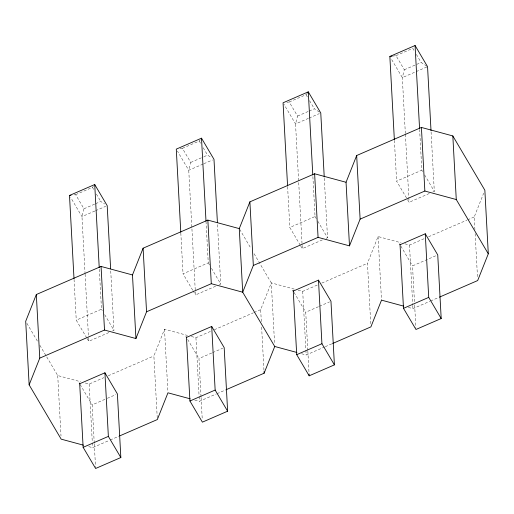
<?xml version="1.0" encoding="UTF-8"?>
<svg xmlns="http://www.w3.org/2000/svg" width="514" height="514" viewBox="0 0 514 514"><rect width="100%" height="100%" fill="white"/><g stroke="black" fill="none" stroke-linecap="round" stroke-linejoin="round"><path stroke-width="0.39" stroke-dasharray="2.57 1.93" d="M74.112 194.864L75.648 194.665L83.968 208.761L81.977 216.612L85.054 273.358M180.125 148.63L182.431 148.328L190.752 162.43L188.76 170.282L195.513 294.959L216.413 285.893M286.908 102.299L289.215 101.997L297.535 116.093L295.544 123.945L302.078 244.632M392.921 56.065L395.998 55.66L404.312 69.756L402.327 77.608L405.353 133.556M157.245 417.966L153.885 355.964L164.512 329.223L187.501 335.443M261.318 321.552L260.669 309.627L271.289 282.886L253.858 253.344M370.722 323.704L367.452 263.296L378.073 236.549L401.061 242.769M474.923 229.674L474.236 216.959L483.674 193.187M75.648 194.665L92.462 187.366L93.368 186.229M182.431 148.328L199.246 141.035L200.152 139.898M289.215 101.997L306.029 94.698L306.935 93.561M395.998 55.66L412.813 48.361L414.393 51.047M83.968 208.761L94.936 204.007M95.668 203.685L100.783 201.469L104.638 203.987M190.752 162.43L203.178 157.033M203.91 156.719L207.566 155.132L211.415 157.65M297.535 116.093L308.496 111.332M309.229 111.018L314.35 108.795L320.126 112.579M404.312 69.756L421.133 62.457L426.909 66.242M94.878 211.016L81.977 216.612L70.707 197.517M95.604 210.701L105.755 206.3M203.114 164.05L188.76 170.282L177.491 151.18M203.84 163.735L212.539 159.963M308.445 118.348L295.544 123.945L283.869 104.162M309.171 118.034L319.316 113.626M426.826 66.981L402.327 77.608L390.653 57.825M86.718 337.884L76.252 320.151L101.476 309.203L99.273 268.443M192.699 290.185L183.035 273.814L208.26 262.872L206.05 222.106M300.285 245.217L289.819 227.477L315.043 216.535L312.833 175.775M429.261 193.534L409.08 202.291L396.602 181.146L421.827 170.198L419.617 129.438M87.123 338.565L88.729 341.296L108.91 332.539M112.515 330.977L113.954 330.354L110.709 270.409M219.298 284.64L220.737 284.017L217.448 223.275M300.684 245.898L302.296 248.628L323.197 239.556M326.082 238.31L327.521 237.68L324.231 176.938M432.859 191.973L434.304 191.343L431.053 131.404M85.311 383.02L89.147 384.054L103.86 377.674M108.274 375.76L153.885 355.964M191.33 336.477L195.93 337.724L210.644 331.337M214.319 329.744L253.312 312.82M254.051 312.499L260.669 309.627M298.114 290.14L302.707 291.387L318.16 284.685M321.841 283.086L367.452 263.296M404.897 243.809L409.491 245.049L424.943 238.348M428.618 236.748L466.879 220.153M467.611 219.831L474.236 216.959M94.242 443.042L92.173 404.891L106.591 398.633M107.31 398.324L115.958 394.572M201.025 396.712L198.957 358.554L211.929 352.925M212.648 352.61L222.742 348.235M307.809 350.375L305.74 312.216L318.712 306.588M319.432 306.28L329.525 301.898M414.457 301.654L412.524 265.886L437.029 255.252M88.755 446.615L92.591 447.649L109.508 440.305M110.247 439.99L119.075 436.155M194.774 400.072L199.374 401.312L216.291 393.975M217.03 393.653L225.858 389.824M301.557 353.735L306.151 354.981L324.546 347.001M325.285 346.68L331.903 343.808M408.341 307.398L412.935 308.644L429.858 301.3M430.591 300.986L438.686 297.471M294.278 289.106L271.289 282.886L274.604 344.091M39.886 345.324L57.729 375.554L80.717 381.774M416.379 54.407L421.133 62.457M421.827 170.198L422.63 171.567M424.641 174.972L434.304 191.343M400.849 246.103L412.524 265.886M306.029 94.698L307.616 97.384M309.595 100.738L314.35 108.795M315.043 216.535L316.251 218.578M317.858 221.309L327.521 237.68M294.066 292.44L305.74 312.216M199.246 141.035L201.231 144.389M203.21 147.749L207.566 155.132M239.672 229.295L251.018 248.532M208.26 262.872L209.468 264.916M211.479 268.327L220.737 284.017M193.097 290.866L195.513 294.959M187.687 339.452L198.957 358.554M92.462 187.366L93.651 189.383M96.426 194.08L100.783 201.469M101.476 309.203L102.28 310.572M104.695 314.664L113.954 330.354M80.1 384.427L92.173 404.891M26.914 323.345L37.863 341.894M475.135 233.652L477.506 277.374M405.398 134.353L408.778 196.695M408.816 197.498L409.08 202.291M414.631 304.834L415.877 327.887M409.491 245.049L412.723 304.667M412.761 305.464L412.935 308.644M394.392 140.386L396.602 181.146M378.073 236.549L381.516 300.144M302.123 245.429L302.296 248.628M307.847 351.171L309.1 374.224M302.707 291.387L305.856 349.417M305.894 350.207L306.151 354.981M287.609 186.717L289.819 227.477M261.62 327.116L264.029 371.635M201.07 397.502L202.272 419.765M195.93 337.724L199.072 395.748M199.111 396.545L199.374 401.312M180.825 233.054L183.035 273.814M164.512 329.223L167.911 392.021M85.093 274.161L88.517 337.3M88.556 338.103L88.729 341.296M94.287 443.839L95.578 467.689M89.147 384.054L92.289 442.085M92.334 442.882L92.591 447.649M74.048 279.391L76.252 320.151M57.729 375.554L60.999 435.968"/><path stroke-width="0.77" d="M29.144 384.87L39.764 358.129L104.509 330.039L135.927 338.54L132.483 274.945L101.065 266.445L36.321 294.535L25.7 321.282L29.144 384.87L61.172 439.149L83.397 445.163M132.483 274.945L143.104 248.204L207.849 220.108L239.267 228.608L242.711 292.203L274.733 346.481L296.957 352.488M135.927 338.54L146.548 311.792L143.104 248.204M239.267 228.608L249.888 201.867L314.626 173.777L346.044 182.277L349.488 245.865L318.07 237.365L253.331 265.462L242.711 292.203L211.293 283.702L146.548 311.792M226.59 389.503L264.112 373.222L274.733 346.481M346.044 182.277L356.671 155.53L421.409 127.44L452.828 135.94L484.856 190.219L488.3 253.807L477.679 280.554L439.419 297.15M349.488 245.865L360.115 219.125L356.671 155.53M307.385 92.989L308.291 91.852L320.768 112.996L324.231 176.938M74.003 278.588L69.499 195.468L94.724 184.526L107.201 205.671L110.626 268.809M217.403 222.472L213.985 159.334L201.507 138.189L176.283 149.131L180.787 232.257M394.347 139.583L389.85 56.463L415.074 45.521L427.552 66.666L431.015 130.601M360.115 219.125L424.853 191.035L456.271 199.535L488.3 253.807M79.696 383.746L104.92 372.798L117.398 393.942L120.841 457.537L95.617 468.479L83.139 447.334L79.696 383.746L79.259 383.001M186.479 337.409L211.704 326.461L224.181 347.612L227.625 411.2L202.4 422.148L189.923 401.004L186.479 337.409L186.042 336.67M293.263 291.072L318.487 280.13L330.965 301.275L334.408 364.869L309.184 375.811L296.707 354.666L293.263 291.072L292.826 290.333M400.046 244.735L425.271 233.793L437.748 254.938L441.192 318.532L415.967 329.474L403.49 308.329L400.046 244.735L399.609 243.996M83.139 447.334L108.364 436.392L104.92 372.798M189.923 401.004L215.148 390.055L211.704 326.461M296.707 354.666L321.931 343.718L318.487 280.13M403.49 308.329L428.715 297.388L425.271 233.793M119.813 435.84L157.329 419.559L167.956 392.812L190.174 398.825M332.642 343.487L370.896 326.885L381.516 300.144L403.741 306.158M389.85 56.463L392.156 56.161M69.499 195.468L71.041 195.269M428.715 297.388L441.192 318.532M321.931 343.718L334.408 364.869M215.148 390.055L227.625 411.2M108.364 436.392L120.841 457.537M452.828 135.94L456.271 199.535M421.409 127.44L424.853 191.035M415.074 45.521L419.572 128.641M314.626 173.777L318.07 237.365M312.788 174.972L308.291 91.852L283.066 102.8L287.57 185.92M309.1 374.224L309.184 375.811M264.029 371.635L264.112 373.222M249.888 201.867L253.331 265.462M207.849 220.108L211.293 283.702M201.507 138.189L206.011 221.309M101.065 266.445L104.509 330.039M94.724 184.526L99.228 267.646M36.321 294.535L39.764 358.129"/></g></svg>
